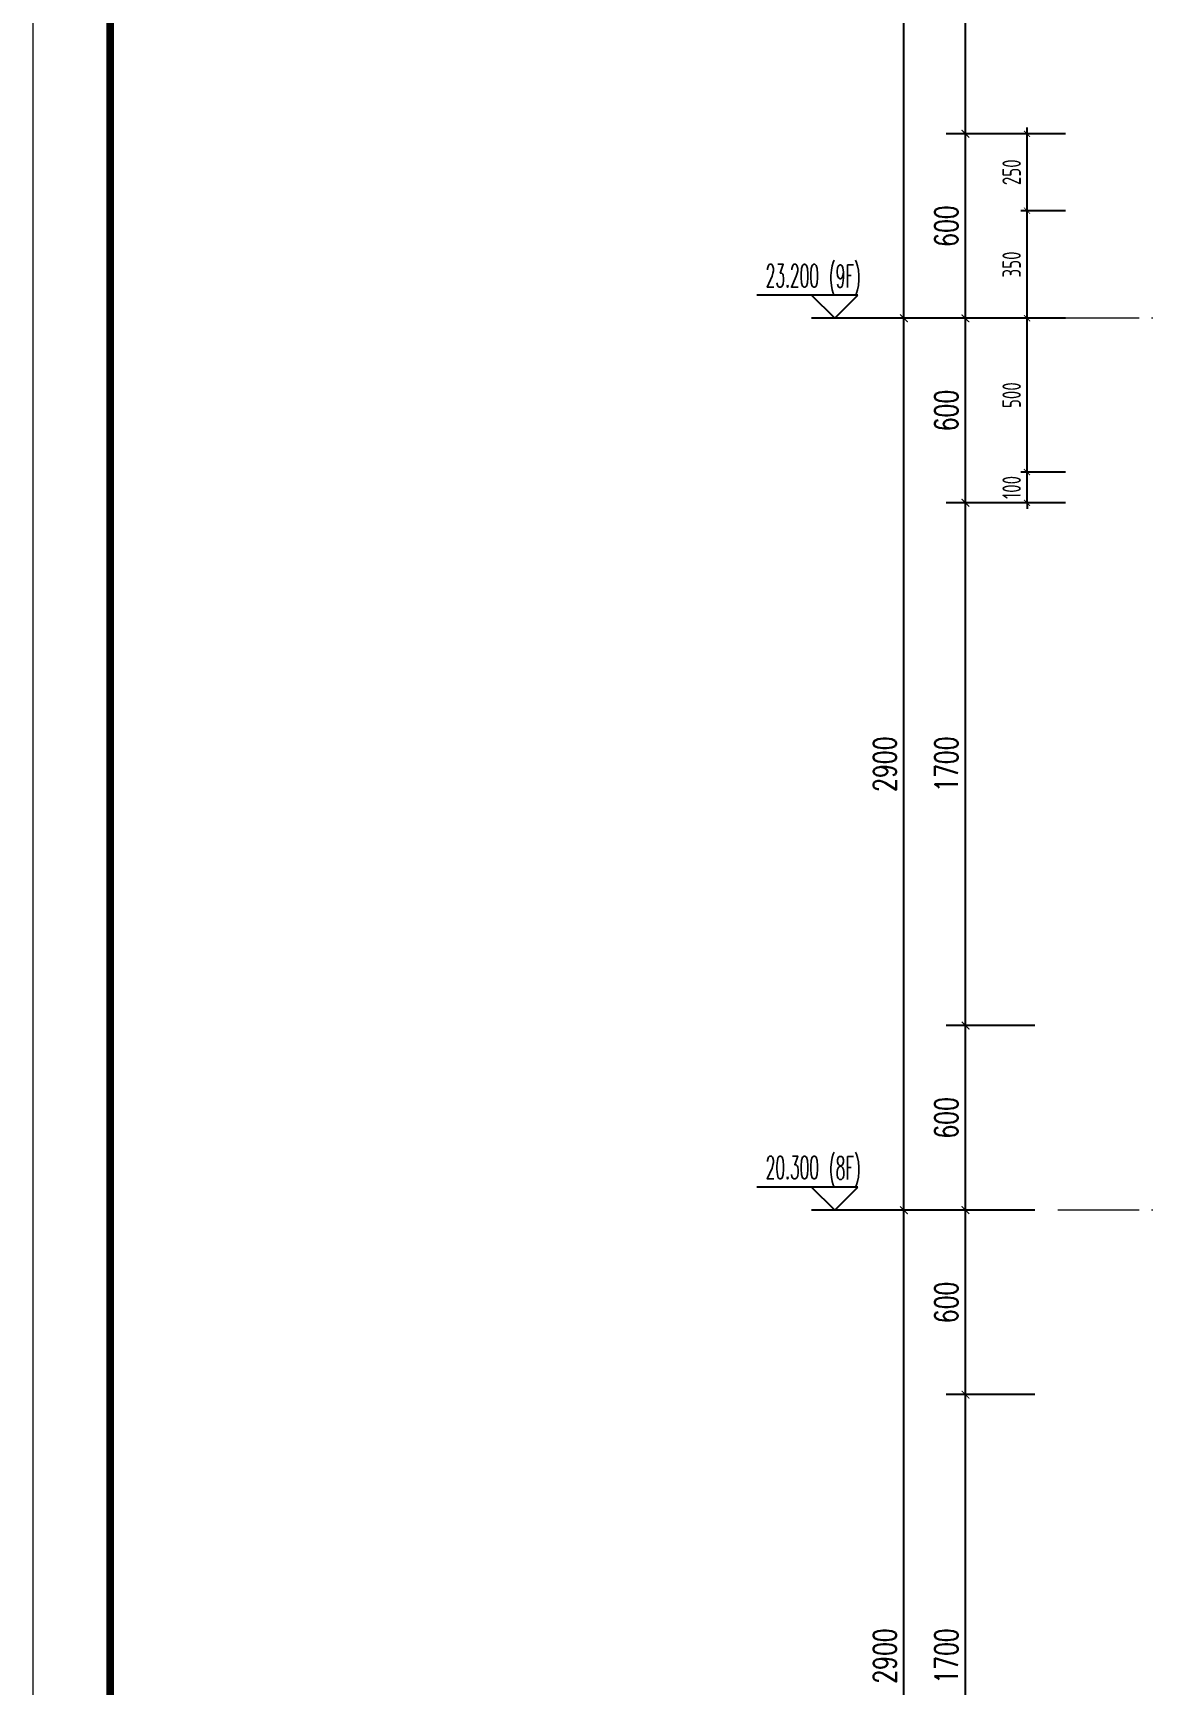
# Model space of a CAD drawing. Extents: x -1307975 to -76406, y -96289 to 379359.
# Drawn here: x -619278 to -615655, y 268237 to 273608 of the extents above; entities that cross this region are included whole.
import ezdxf

# ---------------------------------------------------------------- set-up
doc = ezdxf.new("R2010")
doc.units = 0
doc.header["$LTSCALE"] = 1000
doc.linetypes.add('DOTE', pattern=[2.42, 2, -0.2, 0.02, -0.2])
doc.layers.get('0').update_dxf_attribs({"linetype": 'CONTINUOUS'})
doc.layers.get('DEFPOINTS').update_dxf_attribs({"linetype": 'CONTINUOUS'})
for name, color, linetype in [('DIM', 2, 'CONTINUOUS'), ('DIM_ELEV', 3, 'CONTINUOUS'), ('PUB_DIM', 3, 'CONTINUOUS'), ('PUB_TEXT', 2, 'CONTINUOUS')]:
    doc.layers.add(name, color=color, linetype=linetype)
doc.layers.add('DOTE', color=19, linetype='DOTE', lineweight=9)
doc.layers.add('图框', color=9, linetype='CONTINUOUS', lineweight=18)
doc.styles.add('_TCH_DIM', font='SIMPLEX.shx', dxfattribs={"width": 0.7, "bigfont": 'GBCBIG.shx'})
doc.styles.add('_TCH_DIM_T3', font='SIMPLEX', dxfattribs={"width": 0.705882, "bigfont": 'GBCBIG'})
doc.styles.add('TSSD_DIMENSION', font='Tssdeng.shx', dxfattribs={"width": 0.7, "bigfont": 'tssdchn.shx'})
doc.dimstyles.new('_TCH_ARCH&&25', dxfattribs={"dimtxt": 74.375, "dimasz": 25, "dimexe": 62.5, "dimexo": 75, "dimgap": 25, "dimtad": 1, "dimdec": 0, "dimzin": 0, "dimdsep": 46, "dimtxsty": '_TCH_DIM_T3', "dimblk": 'ARCHTICK', "dimcen": 0.09, "dimclrt": 7, "dimazin": 0, "dimtfac": 1, "dimtdec": 0, "dimtix": 1, "dimtmove": 2, "dimatfit": 3, "dimldrblk": 'ARCHTICK', "dimfxl": 1, "dimtolj": 1, "dimtzin": 0, "dimarcsym": 0})
doc.dimstyles.new('TSSD_20_20', dxfattribs={"dimtxt": 60, "dimasz": 20, "dimexe": 20, "dimexo": 50, "dimgap": 20, "dimtad": 1, "dimdec": 0, "dimzin": 0, "dimdsep": 46, "dimtxsty": 'TSSD_DIMENSION', "dimblk": 'ARCHTICK', "dimblk1": 'ARCHTICK', "dimblk2": 'ARCHTICK', "dimcen": 0, "dimdle": 20, "dimclrt": 7, "dimadec": 0, "dimazin": 0, "dimtfac": 1, "dimtdec": 0, "dimtix": 1, "dimtmove": 2, "dimatfit": 3, "dimfxl": 1, "dimtolj": 1, "dimtzin": 0, "dimarcsym": 0})

# ---------------------------------------------------------------- blocks, each defined once
blk = doc.blocks.new('GFDDDDRG')
at = {"layer": '图框'}
blk.add_lwpolyline([(923310, -107437), (923310, -159999), (893610, -159999), (893610, -107437)], close=True, dxfattribs=at)
blk.add_lwpolyline([(923310, -107437), (923310, -159999), (893610, -159999), (893610, -107437)], close=True, dxfattribs=at)
at = {"layer": '图框', "const_width": 50}
blk.add_lwpolyline([(894110, -159499), (922810, -159499), (922810, -108687), (894110, -108687)], close=True, dxfattribs=at)
blk = doc.blocks.new('_ArchTick')
at = {"color": 0, "linetype": 'ByBlock', "const_width": 0.15}
blk.add_lwpolyline([(-0.5, -0.5), (0.5, 0.5)], dxfattribs=at)
blk = doc.blocks.new('*D2569')
at = {"layer": 'DEFPOINTS', "color": 0, "transparency": 16777216}
for p in [(-616048.1, 273280.7), (-615873.5, 273280.7), (-615873.5, 273030.7)]:
    blk.add_point(p, dxfattribs=at)
at = {"layer": 'DIM', "color": 0, "lineweight": -2, "transparency": 16777216}
for p, q in [((-615923.5, 273280.7), (-616068.1, 273280.7)), ((-616048.1, 273010.7), (-616048.1, 273300.7)), ((-615923.5, 273030.7), (-616068.1, 273030.7))]:
    blk.add_line(p, q, dxfattribs=at)
at = {"layer": 'DIM', "color": 0, "lineweight": -2, "transparency": 16777216, "xscale": 20, "yscale": 20, "zscale": 20}
for p, rotation in [((-616048.1, 273280.7), 90), ((-616048.1, 273030.7), 270)]:
    blk.add_blockref('_ArchTick', p, dxfattribs=dict(at, rotation=rotation))
at = {"layer": 'DIM', "color": 7, "transparency": 16777216, "insert": (-616098.1, 273155.7), "char_height": 60, "attachment_point": 5, "rotation": 90, "style": 'TSSD_DIMENSION'}
blk.add_mtext('\\A1;250', dxfattribs=at)
blk = doc.blocks.new('*D2570')
at = {"layer": 'DEFPOINTS', "color": 0, "transparency": 16777216}
for p in [(-616048.1, 273030.7), (-615873.5, 273030.7), (-615873.5, 272680.7)]:
    blk.add_point(p, dxfattribs=at)
at = {"layer": 'DIM', "color": 0, "lineweight": -2, "transparency": 16777216}
for p, q in [((-615923.5, 273030.7), (-616068.1, 273030.7)), ((-616048.1, 272660.7), (-616048.1, 273050.7)), ((-615923.5, 272680.7), (-616068.1, 272680.7))]:
    blk.add_line(p, q, dxfattribs=at)
at = {"layer": 'DIM', "color": 0, "lineweight": -2, "transparency": 16777216, "xscale": 20, "yscale": 20, "zscale": 20}
for p, rotation in [((-616048.1, 273030.7), 90), ((-616048.1, 272680.7), 270)]:
    blk.add_blockref('_ArchTick', p, dxfattribs=dict(at, rotation=rotation))
at = {"layer": 'DIM', "color": 7, "transparency": 16777216, "insert": (-616098.1, 272855.7), "char_height": 60, "attachment_point": 5, "rotation": 90, "style": 'TSSD_DIMENSION'}
blk.add_mtext('\\A1;350', dxfattribs=at)
blk = doc.blocks.new('*D2571')
at = {"layer": 'DEFPOINTS', "color": 0, "transparency": 16777216}
for p in [(-616048.1, 272680.7), (-615873.5, 272680.7), (-615873.5, 272180.7)]:
    blk.add_point(p, dxfattribs=at)
at = {"layer": 'DIM', "color": 0, "lineweight": -2, "transparency": 16777216}
for p, q in [((-615923.5, 272680.7), (-616068.1, 272680.7)), ((-616048.1, 272160.7), (-616048.1, 272700.7)), ((-615923.5, 272180.7), (-616068.1, 272180.7))]:
    blk.add_line(p, q, dxfattribs=at)
at = {"layer": 'DIM', "color": 0, "lineweight": -2, "transparency": 16777216, "xscale": 20, "yscale": 20, "zscale": 20}
for p, rotation in [((-616048.1, 272680.7), 90), ((-616048.1, 272180.7), 270)]:
    blk.add_blockref('_ArchTick', p, dxfattribs=dict(at, rotation=rotation))
at = {"layer": 'DIM', "color": 7, "transparency": 16777216, "insert": (-616098.1, 272430.7), "char_height": 60, "attachment_point": 5, "rotation": 90, "style": 'TSSD_DIMENSION'}
blk.add_mtext('\\A1;500', dxfattribs=at)
blk = doc.blocks.new('*D2590')
at = {"layer": 'DEFPOINTS', "color": 0, "transparency": 16777216}
for p in [(-616248.1, 269180.7), (-615948.1, 269180.7), (-615948.1, 267480.7)]:
    blk.add_point(p, dxfattribs=at)
at = {"layer": 'PUB_DIM', "color": 0, "lineweight": -2, "transparency": 16777216}
for p, q in [((-616023.1, 269180.7), (-616310.6, 269180.7)), ((-616248.1, 267480.7), (-616248.1, 269180.7)), ((-616023.1, 267480.7), (-616310.6, 267480.7))]:
    blk.add_line(p, q, dxfattribs=at)
at = {"layer": 'PUB_DIM', "color": 0, "lineweight": -2, "transparency": 16777216, "xscale": 25, "yscale": 25, "zscale": 25}
for p, rotation in [((-616248.1, 269180.7), 90), ((-616248.1, 267480.7), 270)]:
    blk.add_blockref('_ArchTick', p, dxfattribs=dict(at, rotation=rotation))
at = {"layer": 'PUB_DIM', "color": 7, "transparency": 16777216, "insert": (-616310.3, 268330.7), "char_height": 74.38, "attachment_point": 5, "rotation": 90, "style": '_TCH_DIM_T3'}
blk.add_mtext('\\A1;1700', dxfattribs=at)
blk = doc.blocks.new('*D2591')
at = {"layer": 'DEFPOINTS', "color": 0, "transparency": 16777216}
for p in [(-616248.1, 269780.7), (-615948.1, 269780.7), (-615948.1, 269180.7)]:
    blk.add_point(p, dxfattribs=at)
at = {"layer": 'PUB_DIM', "color": 0, "lineweight": -2, "transparency": 16777216}
for p, q in [((-616023.1, 269780.7), (-616310.6, 269780.7)), ((-616248.1, 269180.7), (-616248.1, 269780.7)), ((-616023.1, 269180.7), (-616310.6, 269180.7))]:
    blk.add_line(p, q, dxfattribs=at)
at = {"layer": 'PUB_DIM', "color": 0, "lineweight": -2, "transparency": 16777216, "xscale": 25, "yscale": 25, "zscale": 25}
for p, rotation in [((-616248.1, 269780.7), 90), ((-616248.1, 269180.7), 270)]:
    blk.add_blockref('_ArchTick', p, dxfattribs=dict(at, rotation=rotation))
at = {"layer": 'PUB_DIM', "color": 7, "transparency": 16777216, "insert": (-616310.3, 269480.7), "char_height": 74.38, "attachment_point": 5, "rotation": 90, "style": '_TCH_DIM_T3'}
blk.add_mtext('\\A1;600', dxfattribs=at)
blk = doc.blocks.new('*D2592')
at = {"layer": 'DEFPOINTS', "color": 0, "transparency": 16777216}
for p in [(-616248.1, 270380.7), (-615948.1, 270380.7), (-615948.1, 269780.7)]:
    blk.add_point(p, dxfattribs=at)
at = {"layer": 'PUB_DIM', "color": 0, "lineweight": -2, "transparency": 16777216}
for p, q in [((-616023.1, 270380.7), (-616310.6, 270380.7)), ((-616248.1, 269780.7), (-616248.1, 270380.7)), ((-616023.1, 269780.7), (-616310.6, 269780.7))]:
    blk.add_line(p, q, dxfattribs=at)
at = {"layer": 'PUB_DIM', "color": 0, "lineweight": -2, "transparency": 16777216, "xscale": 25, "yscale": 25, "zscale": 25}
for p, rotation in [((-616248.1, 270380.7), 90), ((-616248.1, 269780.7), 270)]:
    blk.add_blockref('_ArchTick', p, dxfattribs=dict(at, rotation=rotation))
at = {"layer": 'PUB_DIM', "color": 7, "transparency": 16777216, "insert": (-616310.3, 270080.7), "char_height": 74.38, "attachment_point": 5, "rotation": 90, "style": '_TCH_DIM_T3'}
blk.add_mtext('\\A1;600', dxfattribs=at)
blk = doc.blocks.new('*D2593')
at = {"layer": 'DEFPOINTS', "color": 0, "transparency": 16777216}
for p in [(-616248.1, 272080.7), (-615948.1, 272080.7), (-615948.1, 270380.7)]:
    blk.add_point(p, dxfattribs=at)
at = {"layer": 'PUB_DIM', "color": 0, "lineweight": -2, "transparency": 16777216}
for p, q in [((-616023.1, 272080.7), (-616310.6, 272080.7)), ((-616248.1, 270380.7), (-616248.1, 272080.7)), ((-616023.1, 270380.7), (-616310.6, 270380.7))]:
    blk.add_line(p, q, dxfattribs=at)
at = {"layer": 'PUB_DIM', "color": 0, "lineweight": -2, "transparency": 16777216, "xscale": 25, "yscale": 25, "zscale": 25}
for p, rotation in [((-616248.1, 272080.7), 90), ((-616248.1, 270380.7), 270)]:
    blk.add_blockref('_ArchTick', p, dxfattribs=dict(at, rotation=rotation))
at = {"layer": 'PUB_DIM', "color": 7, "transparency": 16777216, "insert": (-616310.3, 271230.7), "char_height": 74.38, "attachment_point": 5, "rotation": 90, "style": '_TCH_DIM_T3'}
blk.add_mtext('\\A1;1700', dxfattribs=at)
blk = doc.blocks.new('*D2594')
at = {"layer": 'DEFPOINTS', "color": 0, "transparency": 16777216}
for p in [(-616248.1, 272680.7), (-615948.1, 272680.7), (-615948.1, 272080.7)]:
    blk.add_point(p, dxfattribs=at)
at = {"layer": 'PUB_DIM', "color": 0, "lineweight": -2, "transparency": 16777216}
for p, q in [((-616023.1, 272680.7), (-616310.6, 272680.7)), ((-616248.1, 272080.7), (-616248.1, 272680.7)), ((-616023.1, 272080.7), (-616310.6, 272080.7))]:
    blk.add_line(p, q, dxfattribs=at)
at = {"layer": 'PUB_DIM', "color": 0, "lineweight": -2, "transparency": 16777216, "xscale": 25, "yscale": 25, "zscale": 25}
for p, rotation in [((-616248.1, 272680.7), 90), ((-616248.1, 272080.7), 270)]:
    blk.add_blockref('_ArchTick', p, dxfattribs=dict(at, rotation=rotation))
at = {"layer": 'PUB_DIM', "color": 7, "transparency": 16777216, "insert": (-616310.3, 272380.7), "char_height": 74.38, "attachment_point": 5, "rotation": 90, "style": '_TCH_DIM_T3'}
blk.add_mtext('\\A1;600', dxfattribs=at)
blk = doc.blocks.new('*D2595')
at = {"layer": 'DEFPOINTS', "color": 0, "transparency": 16777216}
for p in [(-616248.1, 273280.7), (-615948.1, 273280.7), (-615948.1, 272680.7)]:
    blk.add_point(p, dxfattribs=at)
at = {"layer": 'PUB_DIM', "color": 0, "lineweight": -2, "transparency": 16777216}
for p, q in [((-616023.1, 273280.7), (-616310.6, 273280.7)), ((-616248.1, 272680.7), (-616248.1, 273280.7)), ((-616023.1, 272680.7), (-616310.6, 272680.7))]:
    blk.add_line(p, q, dxfattribs=at)
at = {"layer": 'PUB_DIM', "color": 0, "lineweight": -2, "transparency": 16777216, "xscale": 25, "yscale": 25, "zscale": 25}
for p, rotation in [((-616248.1, 273280.7), 90), ((-616248.1, 272680.7), 270)]:
    blk.add_blockref('_ArchTick', p, dxfattribs=dict(at, rotation=rotation))
at = {"layer": 'PUB_DIM', "color": 7, "transparency": 16777216, "insert": (-616310.3, 272980.7), "char_height": 74.38, "attachment_point": 5, "rotation": 90, "style": '_TCH_DIM_T3'}
blk.add_mtext('\\A1;600', dxfattribs=at)
blk = doc.blocks.new('*D2596')
at = {"layer": 'DEFPOINTS', "color": 0, "transparency": 16777216}
for p in [(-616248.1, 274980.7), (-615948.1, 274980.7), (-615948.1, 273280.7)]:
    blk.add_point(p, dxfattribs=at)
at = {"layer": 'PUB_DIM', "color": 0, "lineweight": -2, "transparency": 16777216}
for p, q in [((-616023.1, 274980.7), (-616310.6, 274980.7)), ((-616248.1, 273280.7), (-616248.1, 274980.7)), ((-616023.1, 273280.7), (-616310.6, 273280.7))]:
    blk.add_line(p, q, dxfattribs=at)
at = {"layer": 'PUB_DIM', "color": 0, "lineweight": -2, "transparency": 16777216, "xscale": 25, "yscale": 25, "zscale": 25}
for p, rotation in [((-616248.1, 274980.7), 90), ((-616248.1, 273280.7), 270)]:
    blk.add_blockref('_ArchTick', p, dxfattribs=dict(at, rotation=rotation))
at = {"layer": 'PUB_DIM', "color": 7, "transparency": 16777216, "insert": (-616310.3, 274130.7), "char_height": 74.38, "attachment_point": 5, "rotation": 90, "style": '_TCH_DIM_T3'}
blk.add_mtext('\\A1;1700', dxfattribs=at)
blk = doc.blocks.new('*D2603')
at = {"layer": 'DEFPOINTS', "color": 0, "transparency": 16777216}
for p in [(-616448.1, 269780.7), (-615948.1, 269780.7), (-615948.1, 266880.7)]:
    blk.add_point(p, dxfattribs=at)
at = {"layer": 'PUB_DIM', "color": 0, "lineweight": -2, "transparency": 16777216}
for p, q in [((-616023.1, 269780.7), (-616510.6, 269780.7)), ((-616448.1, 266880.7), (-616448.1, 269780.7)), ((-616023.1, 266880.7), (-616510.6, 266880.7))]:
    blk.add_line(p, q, dxfattribs=at)
at = {"layer": 'PUB_DIM', "color": 0, "lineweight": -2, "transparency": 16777216, "xscale": 25, "yscale": 25, "zscale": 25}
for p, rotation in [((-616448.1, 269780.7), 90), ((-616448.1, 266880.7), 270)]:
    blk.add_blockref('_ArchTick', p, dxfattribs=dict(at, rotation=rotation))
at = {"layer": 'PUB_DIM', "color": 7, "transparency": 16777216, "insert": (-616510.3, 268330.7), "char_height": 74.38, "attachment_point": 5, "rotation": 90, "style": '_TCH_DIM_T3'}
blk.add_mtext('\\A1;2900', dxfattribs=at)
blk = doc.blocks.new('*D2604')
at = {"layer": 'DEFPOINTS', "color": 0, "transparency": 16777216}
for p in [(-616448.1, 272680.7), (-615948.1, 272680.7), (-615948.1, 269780.7)]:
    blk.add_point(p, dxfattribs=at)
at = {"layer": 'PUB_DIM', "color": 0, "lineweight": -2, "transparency": 16777216}
for p, q in [((-616023.1, 272680.7), (-616510.6, 272680.7)), ((-616448.1, 269780.7), (-616448.1, 272680.7)), ((-616023.1, 269780.7), (-616510.6, 269780.7))]:
    blk.add_line(p, q, dxfattribs=at)
at = {"layer": 'PUB_DIM', "color": 0, "lineweight": -2, "transparency": 16777216, "xscale": 25, "yscale": 25, "zscale": 25}
for p, rotation in [((-616448.1, 272680.7), 90), ((-616448.1, 269780.7), 270)]:
    blk.add_blockref('_ArchTick', p, dxfattribs=dict(at, rotation=rotation))
at = {"layer": 'PUB_DIM', "color": 7, "transparency": 16777216, "insert": (-616510.3, 271230.7), "char_height": 74.38, "attachment_point": 5, "rotation": 90, "style": '_TCH_DIM_T3'}
blk.add_mtext('\\A1;2900', dxfattribs=at)
blk = doc.blocks.new('*D2605')
at = {"layer": 'DEFPOINTS', "color": 0, "transparency": 16777216}
for p in [(-616448.1, 275580.7), (-615948.1, 275580.7), (-615948.1, 272680.7)]:
    blk.add_point(p, dxfattribs=at)
at = {"layer": 'PUB_DIM', "color": 0, "lineweight": -2, "transparency": 16777216}
for p, q in [((-616023.1, 275580.7), (-616510.6, 275580.7)), ((-616448.1, 272680.7), (-616448.1, 275580.7)), ((-616023.1, 272680.7), (-616510.6, 272680.7))]:
    blk.add_line(p, q, dxfattribs=at)
at = {"layer": 'PUB_DIM', "color": 0, "lineweight": -2, "transparency": 16777216, "xscale": 25, "yscale": 25, "zscale": 25}
for p, rotation in [((-616448.1, 275580.7), 90), ((-616448.1, 272680.7), 270)]:
    blk.add_blockref('_ArchTick', p, dxfattribs=dict(at, rotation=rotation))
at = {"layer": 'PUB_DIM', "color": 7, "transparency": 16777216, "insert": (-616510.3, 274130.7), "char_height": 74.38, "attachment_point": 5, "rotation": 90, "style": '_TCH_DIM_T3'}
blk.add_mtext('\\A1;2900', dxfattribs=at)
blk = doc.blocks.new('*D3411')
at = {"layer": 'DEFPOINTS', "color": 0, "transparency": 16777216}
for p in [(-616048.1, 272180.7), (-615873.5, 272180.7), (-615873.5, 272080.7)]:
    blk.add_point(p, dxfattribs=at)
at = {"layer": 'DIM', "color": 0, "lineweight": -2, "transparency": 16777216}
for p, q in [((-616048.1, 272180.7), (-616048.1, 272200.7)), ((-615923.5, 272180.7), (-616068.1, 272180.7)), ((-616048.1, 272080.7), (-616048.1, 272180.7)), ((-615923.5, 272080.7), (-616068.1, 272080.7)), ((-616048.1, 272080.7), (-616048.1, 272060.7))]:
    blk.add_line(p, q, dxfattribs=at)
at = {"layer": 'DIM', "color": 0, "lineweight": -2, "transparency": 16777216, "xscale": 20, "yscale": 20, "zscale": 20}
for p, rotation in [((-616048.1, 272180.7), 270), ((-616048.1, 272080.7), 90)]:
    blk.add_blockref('_ArchTick', p, dxfattribs=dict(at, rotation=rotation))
at = {"layer": 'DIM', "color": 7, "transparency": 16777216, "insert": (-616098.1, 272130.7), "char_height": 60, "attachment_point": 5, "rotation": 90, "style": 'TSSD_DIMENSION'}
blk.add_mtext('\\A1;100', dxfattribs=at)

msp = doc.modelspace()

# ---------------------------------------------------------------- linework, layer by layer
at = {"layer": 'DIM_ELEV'}
for p, q in [((-616598.1, 272755.72), (-616926.1, 272755.72)), ((-616673.1, 272680.72), (-616748.1, 272755.72)), ((-616673.1, 272680.72), (-616598.1, 272755.72)), ((-616248.1, 272680.72), (-616748.1, 272680.72))]:
    msp.add_line(p, q, dxfattribs=at)
at = {"layer": 'DIM_ELEV', "color": 1}
for p, q in [((-616598.1, 269855.72), (-616926.1, 269855.72)), ((-616673.1, 269780.72), (-616748.1, 269855.72)), ((-616673.1, 269780.72), (-616598.1, 269855.72)), ((-616248.1, 269780.72), (-616748.1, 269780.72))]:
    msp.add_line(p, q, dxfattribs=at)
at = {"layer": 'DOTE', "color": 1, "linetype": 'DOTE', "ltscale": 0.2}
for p, q in [((-612779.38, 272680.72), (-615948.1, 272680.72)), ((-612779.38, 269780.72), (-615948.1, 269780.72))]:
    msp.add_line(p, q, dxfattribs=at)

# ---------------------------------------------------------------- block references
at = {"xscale": 0.5, "yscale": 0.5, "zscale": 0.5}
msp.add_blockref('GFDDDDRG', (-1066082.89, 332907.23), dxfattribs=at)

# ---------------------------------------------------------------- texts
at = {"layer": 'PUB_TEXT', "style": '_TCH_DIM', "width": 0.494118}
for s, p in [('23.200', (-616897.2, 272781.97)), ('(9F)', (-616691.8, 272780.75))]:
    msp.add_text(s, height=74.375, dxfattribs=at).set_placement(p)
at = {"layer": 'PUB_TEXT', "color": 1, "style": '_TCH_DIM', "width": 0.494118}
for s, p in [('20.300', (-616897.2, 269881.97)), ('(8F)', (-616691.8, 269880.75))]:
    msp.add_text(s, height=74.375, dxfattribs=at).set_placement(p)

# ---------------------------------------------------------------- dimensions: what is measured, and where the dimension line sits
at = {"layer": 'DIM'}
for p1, p2, picture, middle in [((-615873.49, 273030.72), (-615873.49, 273280.72), '*D2569', (-616098.1, 273155.72)), ((-615873.49, 272680.72), (-615873.49, 273030.72), '*D2570', (-616098.1, 272855.72)), ((-615873.49, 272180.72), (-615873.49, 272680.72), '*D2571', (-616098.1, 272430.72)), ((-615873.49, 272080.72), (-615873.49, 272180.72), '*D3411', (-616098.1, 272130.72))]:
    dim = msp.add_aligned_dim(p1=p1, p2=p2, distance=174.61, dimstyle='TSSD_20_20', dxfattribs=at)
    dim.commit()
    dim.dimension.update_dxf_attribs({"geometry": picture, "text_midpoint": middle})
at = {"layer": 'PUB_DIM'}
for p1, p2, distance, picture, middle in [((-615948.1, 272680.72), (-615948.1, 275580.72), 500, '*D2605', (-616510.29, 274130.72)), ((-615948.1, 273280.72), (-615948.1, 274980.72), 300, '*D2596', (-616310.29, 274130.72)), ((-615948.1, 272680.72), (-615948.1, 273280.72), 300, '*D2595', (-616310.29, 272980.72)), ((-615948.1, 269780.72), (-615948.1, 272680.72), 500, '*D2604', (-616510.29, 271230.72)), ((-615948.1, 272080.72), (-615948.1, 272680.72), 300, '*D2594', (-616310.29, 272380.72)), ((-615948.1, 270380.72), (-615948.1, 272080.72), 300, '*D2593', (-616310.29, 271230.72)), ((-615948.1, 269780.72), (-615948.1, 270380.72), 300, '*D2592', (-616310.29, 270080.72)), ((-615948.1, 266880.72), (-615948.1, 269780.72), 500, '*D2603', (-616510.29, 268330.72)), ((-615948.1, 269180.72), (-615948.1, 269780.72), 300, '*D2591', (-616310.29, 269480.72)), ((-615948.1, 267480.72), (-615948.1, 269180.72), 300, '*D2590', (-616310.29, 268330.72))]:
    dim = msp.add_aligned_dim(p1=p1, p2=p2, distance=distance, dimstyle='_TCH_ARCH&&25', dxfattribs=at)
    dim.commit()
    dim.dimension.update_dxf_attribs({"geometry": picture, "text_midpoint": middle})

doc.saveas('drawing.dxf')
